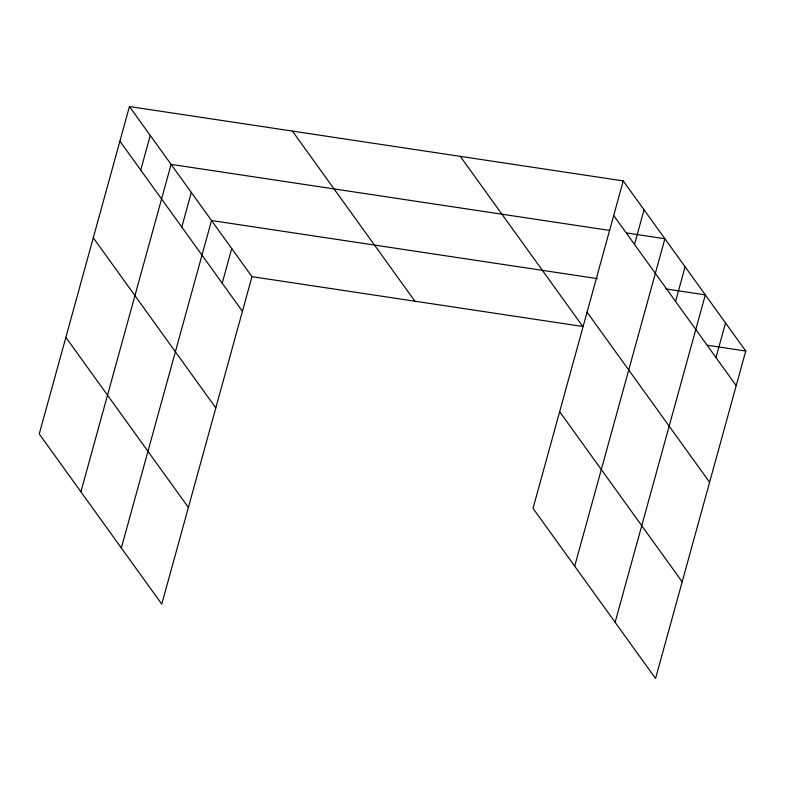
<?xml version="1.0" encoding="UTF-8"?>
<svg xmlns="http://www.w3.org/2000/svg" width="785" height="785" viewBox="0 0 785 785"><rect width="100%" height="100%" fill="white"/><g stroke="black" fill="none" stroke-linecap="round" stroke-linejoin="round"><path stroke-width="1.18" d="M129.437 106.544L39.25 433.977L161.769 604.097L251.965 276.663L129.437 106.544L623.231 180.903L745.75 351.023L655.563 678.456L533.035 508.337L623.231 180.903M140.731 170.08L150.269 135.462M80.904 491.812L171.101 164.379L609.768 230.447M181.777 227.071L191.314 192.453M121.341 547.959L211.528 220.526L597.483 278.646M222.214 283.208L231.742 248.6M634.525 244.439L644.053 209.821M574.698 566.181L664.885 238.748L626.548 232.968M675.571 301.43L685.099 266.812M615.126 622.319L705.322 294.885L665.778 288.929M715.998 357.567L725.536 322.959M251.965 276.663L582.804 326.491L460.275 156.362M707.413 345.253L745.75 351.023M613.693 215.522L736.212 385.641M587.072 312.145L709.601 482.275M559.656 411.703L682.175 581.832M292.393 131.085L414.912 301.204M119.909 141.153L242.428 311.282M93.287 237.786L215.806 407.915M65.862 337.344L188.39 507.473"/></g></svg>
